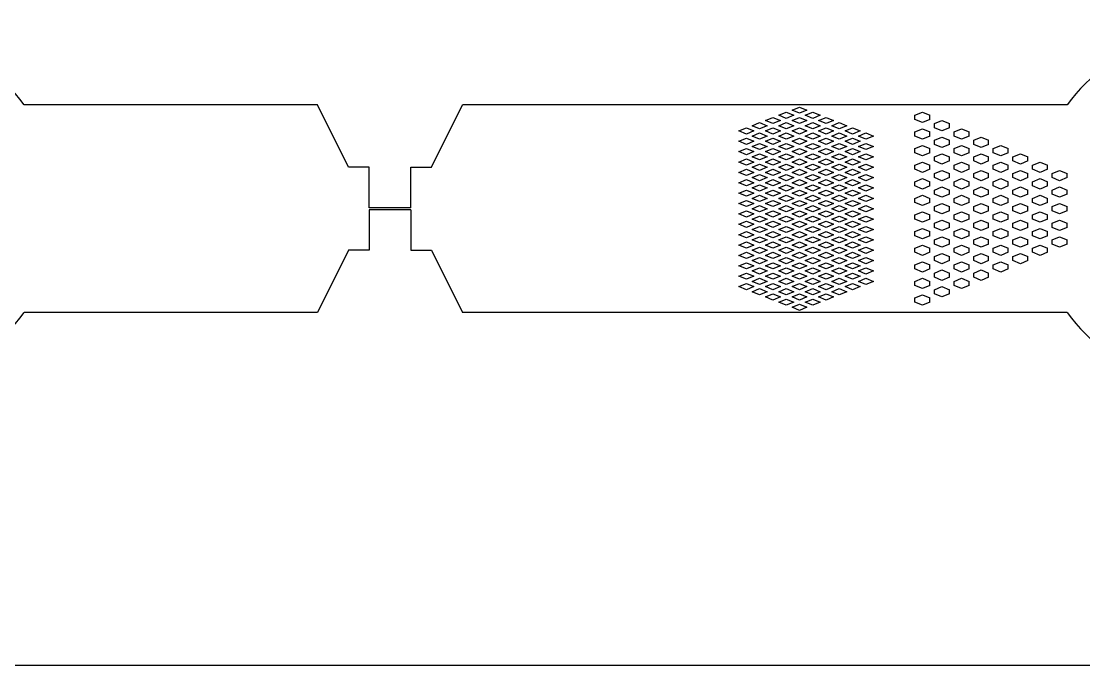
# Model space of a CAD drawing. Header units: inches. Extents: x -271009 to 5700, y -37000 to 38138.
# Drawn here: x -133147 to -127951, y 17255 to 20456 of the extents above; entities that cross this region are included whole.
import ezdxf

# ---------------------------------------------------------------- set-up
doc = ezdxf.new("R2010")
doc.units = ezdxf.units.IN
doc.header["$MEASUREMENT"] = 0

msp = doc.modelspace()

# ---------------------------------------------------------------- linework, layer by layer
for p, q in [((-131699, 20046.2), (-133132.8, 20046.2)), ((-131546.8, 19741.8), (-131699, 20046.2)), ((-131140.8, 19741.8), (-130988.5, 20046.2)), ((-128032.2, 20046.2), (-130988.5, 20046.2)), ((-129442.5, 19995.5), (-129406, 20010.7)), ((-129406, 20010.7), (-129369.5, 19995.5)), ((-129377.6, 20020.9), (-129341, 20036.1)), ((-129341, 20005.7), (-129377.6, 20020.9)), ((-129341, 20036.1), (-129304.5, 20020.9)), ((-129304.5, 20020.9), (-129341, 20005.7)), ((-129312.6, 19995.5), (-129276.1, 20010.7)), ((-129276.1, 20010.7), (-129239.5, 19995.5)), ((-128776.7, 19995.5), (-128740.2, 20010.7)), ((-128740.2, 20010.7), (-128703.6, 19995.5)), ((-129572.5, 19944.8), (-129535.9, 19960)), ((-129535.9, 19960), (-129499.4, 19944.8)), ((-129507.5, 19970.1), (-129471, 19985.4)), ((-129471, 19954.9), (-129507.5, 19970.1)), ((-129471, 19985.4), (-129434.4, 19970.1)), ((-129434.4, 19970.1), (-129471, 19954.9)), ((-129406, 19980.3), (-129442.5, 19995.5)), ((-129442.5, 19944.8), (-129406, 19960)), ((-129369.5, 19995.5), (-129406, 19980.3)), ((-129406, 19960), (-129369.5, 19944.8)), ((-129377.6, 19970.1), (-129341, 19985.4)), ((-129341, 19954.9), (-129377.6, 19970.1)), ((-129341, 19985.4), (-129304.5, 19970.1)), ((-129304.5, 19970.1), (-129341, 19954.9)), ((-129276.1, 19980.3), (-129312.6, 19995.5)), ((-129312.6, 19944.8), (-129276.1, 19960)), ((-129239.5, 19995.5), (-129276.1, 19980.3)), ((-129276.1, 19960), (-129239.5, 19944.8)), ((-129247.7, 19970.1), (-129211.1, 19985.4)), ((-129211.1, 19954.9), (-129247.7, 19970.1)), ((-129211.1, 19985.4), (-129174.6, 19970.1)), ((-129174.6, 19970.1), (-129211.1, 19954.9)), ((-129182.7, 19944.8), (-129146.2, 19960)), ((-129146.2, 19960), (-129109.6, 19944.8)), ((-128776.7, 19975.2), (-128776.7, 19995.5)), ((-128740.2, 19960), (-128776.7, 19975.2)), ((-128703.6, 19975.2), (-128740.2, 19960)), ((-128703.6, 19975.2), (-128703.6, 19995.5)), ((-128680.8, 19954.9), (-128644.2, 19970.1)), ((-128644.2, 19970.1), (-128607.7, 19954.9)), ((-129637.4, 19919.4), (-129600.9, 19934.6)), ((-129600.9, 19904.2), (-129637.4, 19919.4)), ((-129600.9, 19934.6), (-129564.3, 19919.4)), ((-129564.3, 19919.4), (-129600.9, 19904.2)), ((-129535.9, 19929.5), (-129572.5, 19944.8)), ((-129572.5, 19894), (-129535.9, 19909.2)), ((-129499.4, 19944.8), (-129535.9, 19929.5)), ((-129535.9, 19909.2), (-129499.4, 19894)), ((-129507.5, 19919.4), (-129471, 19934.6)), ((-129471, 19904.2), (-129507.5, 19919.4)), ((-129471, 19934.6), (-129434.4, 19919.4)), ((-129434.4, 19919.4), (-129471, 19904.2)), ((-129406, 19929.5), (-129442.5, 19944.8)), ((-129442.5, 19894), (-129406, 19909.2)), ((-129369.5, 19944.8), (-129406, 19929.5)), ((-129406, 19909.2), (-129369.5, 19894)), ((-129377.6, 19919.4), (-129341, 19934.6)), ((-129341, 19904.2), (-129377.6, 19919.4)), ((-129341, 19934.6), (-129304.5, 19919.4)), ((-129304.5, 19919.4), (-129341, 19904.2)), ((-129276.1, 19929.5), (-129312.6, 19944.8)), ((-129312.6, 19894), (-129276.1, 19909.2)), ((-129239.5, 19944.8), (-129276.1, 19929.5)), ((-129276.1, 19909.2), (-129239.5, 19894)), ((-129247.7, 19919.4), (-129211.1, 19934.6)), ((-129211.1, 19904.2), (-129247.7, 19919.4)), ((-129211.1, 19934.6), (-129174.6, 19919.4)), ((-129174.6, 19919.4), (-129211.1, 19904.2)), ((-129146.2, 19929.5), (-129182.7, 19944.8)), ((-129182.7, 19894), (-129146.2, 19909.2)), ((-129109.6, 19944.8), (-129146.2, 19929.5)), ((-129146.2, 19909.2), (-129109.6, 19894)), ((-129117.7, 19919.4), (-129081.2, 19934.6)), ((-129081.2, 19904.2), (-129117.7, 19919.4)), ((-129081.2, 19934.6), (-129044.7, 19919.4)), ((-129044.7, 19919.4), (-129081.2, 19904.2)), ((-129052.8, 19894), (-129016.2, 19909.2)), ((-129016.2, 19909.2), (-128979.7, 19894)), ((-128776.7, 19914.3), (-128740.2, 19929.5)), ((-128776.7, 19894), (-128776.7, 19914.3)), ((-128740.2, 19929.5), (-128703.6, 19914.3)), ((-128703.6, 19894), (-128703.6, 19914.3)), ((-128680.8, 19934.6), (-128680.8, 19954.9)), ((-128644.2, 19919.4), (-128680.8, 19934.6)), ((-128607.7, 19934.6), (-128644.2, 19919.4)), ((-128607.7, 19934.6), (-128607.7, 19954.9)), ((-128584.9, 19914.3), (-128548.3, 19929.5)), ((-128584.9, 19894), (-128584.9, 19914.3)), ((-128548.3, 19929.5), (-128511.8, 19914.3)), ((-128511.8, 19894), (-128511.8, 19914.3)), ((-129637.4, 19868.6), (-129600.9, 19883.9)), ((-129600.9, 19853.4), (-129637.4, 19868.6)), ((-129600.9, 19883.9), (-129564.3, 19868.6)), ((-129564.3, 19868.6), (-129600.9, 19853.4)), ((-129535.9, 19878.8), (-129572.5, 19894)), ((-129572.5, 19843.3), (-129535.9, 19858.5)), ((-129499.4, 19894), (-129535.9, 19878.8)), ((-129535.9, 19858.5), (-129499.4, 19843.3)), ((-129507.5, 19868.6), (-129471, 19883.9)), ((-129471, 19853.4), (-129507.5, 19868.6)), ((-129471, 19883.9), (-129434.4, 19868.6)), ((-129434.4, 19868.6), (-129471, 19853.4)), ((-129406, 19878.8), (-129442.5, 19894)), ((-129442.5, 19843.3), (-129406, 19858.5)), ((-129369.5, 19894), (-129406, 19878.8)), ((-129406, 19858.5), (-129369.5, 19843.3)), ((-129377.6, 19868.6), (-129341, 19883.9)), ((-129341, 19853.4), (-129377.6, 19868.6)), ((-129341, 19883.9), (-129304.5, 19868.6)), ((-129304.5, 19868.6), (-129341, 19853.4)), ((-129276.1, 19878.8), (-129312.6, 19894)), ((-129312.6, 19843.3), (-129276.1, 19858.5)), ((-129239.5, 19894), (-129276.1, 19878.8)), ((-129276.1, 19858.5), (-129239.5, 19843.3)), ((-129247.7, 19868.6), (-129211.1, 19883.9)), ((-129211.1, 19853.4), (-129247.7, 19868.6)), ((-129211.1, 19883.9), (-129174.6, 19868.6)), ((-129174.6, 19868.6), (-129211.1, 19853.4)), ((-129146.2, 19878.8), (-129182.7, 19894)), ((-129182.7, 19843.3), (-129146.2, 19858.5)), ((-129109.6, 19894), (-129146.2, 19878.8)), ((-129146.2, 19858.5), (-129109.6, 19843.3)), ((-129117.7, 19868.6), (-129081.2, 19883.9)), ((-129081.2, 19853.4), (-129117.7, 19868.6)), ((-129081.2, 19883.9), (-129044.7, 19868.6)), ((-129044.7, 19868.6), (-129081.2, 19853.4)), ((-129016.2, 19878.8), (-129052.8, 19894)), ((-129052.8, 19843.3), (-129016.2, 19858.5)), ((-128979.7, 19894), (-129016.2, 19878.8)), ((-129016.2, 19858.5), (-128979.7, 19843.3)), ((-128740.2, 19878.8), (-128776.7, 19894)), ((-128703.6, 19894), (-128740.2, 19878.8)), ((-128680.8, 19873.7), (-128644.2, 19888.9)), ((-128680.8, 19853.4), (-128680.8, 19873.7)), ((-128644.2, 19838.2), (-128680.8, 19853.4)), ((-128644.2, 19888.9), (-128607.7, 19873.7)), ((-128607.7, 19853.4), (-128644.2, 19838.2)), ((-128607.7, 19853.4), (-128607.7, 19873.7)), ((-128548.3, 19878.8), (-128584.9, 19894)), ((-128511.8, 19894), (-128548.3, 19878.8)), ((-128488.9, 19873.7), (-128452.4, 19888.9)), ((-128488.9, 19853.4), (-128488.9, 19873.7)), ((-128452.4, 19838.2), (-128488.9, 19853.4)), ((-128452.4, 19888.9), (-128415.9, 19873.7)), ((-128415.9, 19853.4), (-128452.4, 19838.2)), ((-128415.9, 19853.4), (-128415.9, 19873.7)), ((-129637.4, 19817.9), (-129600.9, 19833.1)), ((-129600.9, 19802.7), (-129637.4, 19817.9)), ((-129600.9, 19833.1), (-129564.3, 19817.9)), ((-129564.3, 19817.9), (-129600.9, 19802.7)), ((-129535.9, 19828), (-129572.5, 19843.3)), ((-129572.5, 19792.5), (-129535.9, 19807.7)), ((-129499.4, 19843.3), (-129535.9, 19828)), ((-129535.9, 19807.7), (-129499.4, 19792.5)), ((-129507.5, 19817.9), (-129471, 19833.1)), ((-129471, 19802.7), (-129507.5, 19817.9)), ((-129471, 19833.1), (-129434.4, 19817.9)), ((-129434.4, 19817.9), (-129471, 19802.7)), ((-129406, 19828), (-129442.5, 19843.3)), ((-129442.5, 19792.5), (-129406, 19807.7)), ((-129369.5, 19843.3), (-129406, 19828)), ((-129406, 19807.7), (-129369.5, 19792.5)), ((-129377.6, 19817.9), (-129341, 19833.1)), ((-129341, 19802.7), (-129377.6, 19817.9)), ((-129341, 19833.1), (-129304.5, 19817.9)), ((-129304.5, 19817.9), (-129341, 19802.7)), ((-129276.1, 19828), (-129312.6, 19843.3)), ((-129312.6, 19792.5), (-129276.1, 19807.7)), ((-129239.5, 19843.3), (-129276.1, 19828)), ((-129276.1, 19807.7), (-129239.5, 19792.5)), ((-129247.7, 19817.9), (-129211.1, 19833.1)), ((-129211.1, 19802.7), (-129247.7, 19817.9)), ((-129211.1, 19833.1), (-129174.6, 19817.9)), ((-129174.6, 19817.9), (-129211.1, 19802.7)), ((-129146.2, 19828), (-129182.7, 19843.3)), ((-129182.7, 19792.5), (-129146.2, 19807.7)), ((-129109.6, 19843.3), (-129146.2, 19828)), ((-129146.2, 19807.7), (-129109.6, 19792.5)), ((-129117.7, 19817.9), (-129081.2, 19833.1)), ((-129081.2, 19802.7), (-129117.7, 19817.9)), ((-129081.2, 19833.1), (-129044.7, 19817.9)), ((-129044.7, 19817.9), (-129081.2, 19802.7)), ((-129016.2, 19828), (-129052.8, 19843.3)), ((-129052.8, 19792.5), (-129016.2, 19807.7)), ((-128979.7, 19843.3), (-129016.2, 19828)), ((-129016.2, 19807.7), (-128979.7, 19792.5)), ((-128776.7, 19833.1), (-128740.2, 19848.3)), ((-128776.7, 19812.8), (-128776.7, 19833.1)), ((-128740.2, 19797.6), (-128776.7, 19812.8)), ((-128740.2, 19848.3), (-128703.6, 19833.1)), ((-128703.6, 19812.8), (-128740.2, 19797.6)), ((-128703.6, 19812.8), (-128703.6, 19833.1)), ((-128680.8, 19792.5), (-128644.2, 19807.7)), ((-128644.2, 19807.7), (-128607.7, 19792.5)), ((-128584.9, 19833.1), (-128548.3, 19848.3)), ((-128584.9, 19812.8), (-128584.9, 19833.1)), ((-128548.3, 19797.6), (-128584.9, 19812.8)), ((-128548.3, 19848.3), (-128511.8, 19833.1)), ((-128511.8, 19812.8), (-128548.3, 19797.6)), ((-128511.8, 19812.8), (-128511.8, 19833.1)), ((-128488.9, 19792.5), (-128452.4, 19807.7)), ((-128452.4, 19807.7), (-128415.9, 19792.5)), ((-128393, 19833.1), (-128356.5, 19848.3)), ((-128393, 19812.8), (-128393, 19833.1)), ((-128356.5, 19797.6), (-128393, 19812.8)), ((-128356.5, 19848.3), (-128319.9, 19833.1)), ((-128319.9, 19812.8), (-128356.5, 19797.6)), ((-128319.9, 19812.8), (-128319.9, 19833.1)), ((-128297.1, 19792.5), (-128260.6, 19807.7)), ((-128260.6, 19807.7), (-128224, 19792.5)), ((-129637.4, 19767.1), (-129600.9, 19782.4)), ((-129600.9, 19751.9), (-129637.4, 19767.1)), ((-129600.9, 19782.4), (-129564.3, 19767.1)), ((-129564.3, 19767.1), (-129600.9, 19751.9)), ((-129535.9, 19777.3), (-129572.5, 19792.5)), ((-129572.5, 19741.8), (-129535.9, 19757)), ((-129499.4, 19792.5), (-129535.9, 19777.3)), ((-129535.9, 19757), (-129499.4, 19741.8)), ((-129507.5, 19767.1), (-129471, 19782.4)), ((-129471, 19751.9), (-129507.5, 19767.1)), ((-129471, 19782.4), (-129434.4, 19767.1)), ((-129434.4, 19767.1), (-129471, 19751.9)), ((-129406, 19777.3), (-129442.5, 19792.5)), ((-129442.5, 19741.8), (-129406, 19757)), ((-129369.5, 19792.5), (-129406, 19777.3)), ((-129406, 19757), (-129369.5, 19741.8)), ((-129377.6, 19767.1), (-129341, 19782.4)), ((-129341, 19751.9), (-129377.6, 19767.1)), ((-129341, 19782.4), (-129304.5, 19767.1)), ((-129304.5, 19767.1), (-129341, 19751.9)), ((-129276.1, 19777.3), (-129312.6, 19792.5)), ((-129312.6, 19741.8), (-129276.1, 19757)), ((-129239.5, 19792.5), (-129276.1, 19777.3)), ((-129276.1, 19757), (-129239.5, 19741.8)), ((-129247.7, 19767.1), (-129211.1, 19782.4)), ((-129211.1, 19751.9), (-129247.7, 19767.1)), ((-129211.1, 19782.4), (-129174.6, 19767.1)), ((-129174.6, 19767.1), (-129211.1, 19751.9)), ((-129146.2, 19777.3), (-129182.7, 19792.5)), ((-129182.7, 19741.8), (-129146.2, 19757)), ((-129109.6, 19792.5), (-129146.2, 19777.3)), ((-129146.2, 19757), (-129109.6, 19741.8)), ((-129117.7, 19767.1), (-129081.2, 19782.4)), ((-129081.2, 19751.9), (-129117.7, 19767.1)), ((-129081.2, 19782.4), (-129044.7, 19767.1)), ((-129044.7, 19767.1), (-129081.2, 19751.9)), ((-129016.2, 19777.3), (-129052.8, 19792.5)), ((-129052.8, 19741.8), (-129016.2, 19757)), ((-128979.7, 19792.5), (-129016.2, 19777.3)), ((-129016.2, 19757), (-128979.7, 19741.8)), ((-128776.7, 19751.9), (-128740.2, 19767.1)), ((-128776.7, 19731.6), (-128776.7, 19751.9)), ((-128740.2, 19767.1), (-128703.6, 19751.9)), ((-128703.6, 19731.6), (-128703.6, 19751.9)), ((-128680.8, 19772.2), (-128680.8, 19792.5)), ((-128644.2, 19757), (-128680.8, 19772.2)), ((-128607.7, 19772.2), (-128644.2, 19757)), ((-128607.7, 19772.2), (-128607.7, 19792.5)), ((-128584.9, 19751.9), (-128548.3, 19767.1)), ((-128584.9, 19731.6), (-128584.9, 19751.9)), ((-128548.3, 19767.1), (-128511.8, 19751.9)), ((-128511.8, 19731.6), (-128511.8, 19751.9)), ((-128488.9, 19772.2), (-128488.9, 19792.5)), ((-128452.4, 19757), (-128488.9, 19772.2)), ((-128415.9, 19772.2), (-128452.4, 19757)), ((-128415.9, 19772.2), (-128415.9, 19792.5)), ((-128393, 19751.9), (-128356.5, 19767.1)), ((-128393, 19731.6), (-128393, 19751.9)), ((-128356.5, 19767.1), (-128319.9, 19751.9)), ((-128319.9, 19731.6), (-128319.9, 19751.9)), ((-128297.1, 19772.2), (-128297.1, 19792.5)), ((-128260.6, 19757), (-128297.1, 19772.2)), ((-128224, 19772.2), (-128260.6, 19757)), ((-128224, 19772.2), (-128224, 19792.5)), ((-128201.2, 19751.9), (-128164.7, 19767.1)), ((-128201.2, 19731.6), (-128201.2, 19751.9)), ((-128164.7, 19767.1), (-128128.1, 19751.9)), ((-128128.1, 19731.6), (-128128.1, 19751.9)), ((-131445.3, 19741.8), (-131546.8, 19741.8)), ((-131445.3, 19543.4), (-131445.3, 19741.8)), ((-131242.3, 19543.4), (-131242.3, 19741.8)), ((-131242.3, 19741.8), (-131140.8, 19741.8)), ((-129637.4, 19716.4), (-129600.9, 19731.6)), ((-129600.9, 19701.2), (-129637.4, 19716.4)), ((-129600.9, 19731.6), (-129564.3, 19716.4)), ((-129564.3, 19716.4), (-129600.9, 19701.2)), ((-129535.9, 19726.5), (-129572.5, 19741.8)), ((-129572.5, 19691), (-129535.9, 19706.2)), ((-129499.4, 19741.8), (-129535.9, 19726.5)), ((-129535.9, 19706.2), (-129499.4, 19691)), ((-129507.5, 19716.4), (-129471, 19731.6)), ((-129471, 19701.2), (-129507.5, 19716.4)), ((-129471, 19731.6), (-129434.4, 19716.4)), ((-129434.4, 19716.4), (-129471, 19701.2)), ((-129406, 19726.5), (-129442.5, 19741.8)), ((-129442.5, 19691), (-129406, 19706.2)), ((-129369.5, 19741.8), (-129406, 19726.5)), ((-129406, 19706.2), (-129369.5, 19691)), ((-129377.6, 19716.4), (-129341, 19731.6)), ((-129341, 19701.2), (-129377.6, 19716.4)), ((-129341, 19731.6), (-129304.5, 19716.4)), ((-129304.5, 19716.4), (-129341, 19701.2)), ((-129276.1, 19726.5), (-129312.6, 19741.8)), ((-129312.6, 19691), (-129276.1, 19706.2)), ((-129239.5, 19741.8), (-129276.1, 19726.5)), ((-129276.1, 19706.2), (-129239.5, 19691)), ((-129247.7, 19716.4), (-129211.1, 19731.6)), ((-129211.1, 19701.2), (-129247.7, 19716.4)), ((-129211.1, 19731.6), (-129174.6, 19716.4)), ((-129174.6, 19716.4), (-129211.1, 19701.2)), ((-129146.2, 19726.5), (-129182.7, 19741.8)), ((-129182.7, 19691), (-129146.2, 19706.2)), ((-129109.6, 19741.8), (-129146.2, 19726.5)), ((-129146.2, 19706.2), (-129109.6, 19691)), ((-129117.7, 19716.4), (-129081.2, 19731.6)), ((-129081.2, 19701.2), (-129117.7, 19716.4)), ((-129081.2, 19731.6), (-129044.7, 19716.4)), ((-129044.7, 19716.4), (-129081.2, 19701.2)), ((-129016.2, 19726.5), (-129052.8, 19741.8)), ((-129052.8, 19691), (-129016.2, 19706.2)), ((-128979.7, 19741.8), (-129016.2, 19726.5)), ((-129016.2, 19706.2), (-128979.7, 19691)), ((-128740.2, 19716.4), (-128776.7, 19731.6)), ((-128703.6, 19731.6), (-128740.2, 19716.4)), ((-128680.8, 19711.3), (-128644.2, 19726.5)), ((-128680.8, 19691), (-128680.8, 19711.3)), ((-128644.2, 19726.5), (-128607.7, 19711.3)), ((-128607.7, 19691), (-128607.7, 19711.3)), ((-128548.3, 19716.4), (-128584.9, 19731.6)), ((-128511.8, 19731.6), (-128548.3, 19716.4)), ((-128488.9, 19711.3), (-128452.4, 19726.5)), ((-128488.9, 19691), (-128488.9, 19711.3)), ((-128452.4, 19726.5), (-128415.9, 19711.3)), ((-128415.9, 19691), (-128415.9, 19711.3)), ((-128356.5, 19716.4), (-128393, 19731.6)), ((-128319.9, 19731.6), (-128356.5, 19716.4)), ((-128297.1, 19711.3), (-128260.6, 19726.5)), ((-128297.1, 19691), (-128297.1, 19711.3)), ((-128260.6, 19726.5), (-128224, 19711.3)), ((-128224, 19691), (-128224, 19711.3)), ((-128164.7, 19716.4), (-128201.2, 19731.6)), ((-128128.1, 19731.6), (-128164.7, 19716.4)), ((-128105.3, 19711.3), (-128068.7, 19726.5)), ((-128105.3, 19691), (-128105.3, 19711.3)), ((-128068.7, 19726.5), (-128032.2, 19711.3)), ((-128032.2, 19691), (-128032.2, 19711.3)), ((-129637.4, 19665.6), (-129600.9, 19680.9)), ((-129600.9, 19650.4), (-129637.4, 19665.6)), ((-129600.9, 19680.9), (-129564.3, 19665.6)), ((-129564.3, 19665.6), (-129600.9, 19650.4)), ((-129535.9, 19675.8), (-129572.5, 19691)), ((-129572.5, 19640.3), (-129535.9, 19655.5)), ((-129499.4, 19691), (-129535.9, 19675.8)), ((-129535.9, 19655.5), (-129499.4, 19640.3)), ((-129507.5, 19665.6), (-129471, 19680.9)), ((-129471, 19650.4), (-129507.5, 19665.6)), ((-129471, 19680.9), (-129434.4, 19665.6)), ((-129434.4, 19665.6), (-129471, 19650.4)), ((-129406, 19675.8), (-129442.5, 19691)), ((-129442.5, 19640.3), (-129406, 19655.5)), ((-129369.5, 19691), (-129406, 19675.8)), ((-129406, 19655.5), (-129369.5, 19640.3)), ((-129377.6, 19665.6), (-129341, 19680.9)), ((-129341, 19650.4), (-129377.6, 19665.6)), ((-129341, 19680.9), (-129304.5, 19665.6)), ((-129304.5, 19665.6), (-129341, 19650.4)), ((-129276.1, 19675.8), (-129312.6, 19691)), ((-129312.6, 19640.3), (-129276.1, 19655.5)), ((-129239.5, 19691), (-129276.1, 19675.8)), ((-129276.1, 19655.5), (-129239.5, 19640.3)), ((-129247.7, 19665.6), (-129211.1, 19680.9)), ((-129211.1, 19650.4), (-129247.7, 19665.6)), ((-129211.1, 19680.9), (-129174.6, 19665.6)), ((-129174.6, 19665.6), (-129211.1, 19650.4)), ((-129146.2, 19675.8), (-129182.7, 19691)), ((-129182.7, 19640.3), (-129146.2, 19655.5)), ((-129109.6, 19691), (-129146.2, 19675.8)), ((-129146.2, 19655.5), (-129109.6, 19640.3)), ((-129117.7, 19665.6), (-129081.2, 19680.9)), ((-129081.2, 19650.4), (-129117.7, 19665.6)), ((-129081.2, 19680.9), (-129044.7, 19665.6)), ((-129044.7, 19665.6), (-129081.2, 19650.4)), ((-129016.2, 19675.8), (-129052.8, 19691)), ((-129052.8, 19640.3), (-129016.2, 19655.5)), ((-128979.7, 19691), (-129016.2, 19675.8)), ((-129016.2, 19655.5), (-128979.7, 19640.3)), ((-128776.7, 19670.7), (-128740.2, 19685.9)), ((-128776.7, 19650.4), (-128776.7, 19670.7)), ((-128740.2, 19635.2), (-128776.7, 19650.4)), ((-128740.2, 19685.9), (-128703.6, 19670.7)), ((-128703.6, 19650.4), (-128740.2, 19635.2)), ((-128703.6, 19650.4), (-128703.6, 19670.7)), ((-128644.2, 19675.8), (-128680.8, 19691)), ((-128680.8, 19630.1), (-128644.2, 19645.3)), ((-128607.7, 19691), (-128644.2, 19675.8)), ((-128644.2, 19645.3), (-128607.7, 19630.1)), ((-128584.9, 19670.7), (-128548.3, 19685.9)), ((-128584.9, 19650.4), (-128584.9, 19670.7)), ((-128548.3, 19635.2), (-128584.9, 19650.4)), ((-128548.3, 19685.9), (-128511.8, 19670.7)), ((-128511.8, 19650.4), (-128548.3, 19635.2)), ((-128511.8, 19650.4), (-128511.8, 19670.7)), ((-128452.4, 19675.8), (-128488.9, 19691)), ((-128488.9, 19630.1), (-128452.4, 19645.3)), ((-128415.9, 19691), (-128452.4, 19675.8)), ((-128452.4, 19645.3), (-128415.9, 19630.1)), ((-128393, 19670.7), (-128356.5, 19685.9)), ((-128393, 19650.4), (-128393, 19670.7)), ((-128356.5, 19635.2), (-128393, 19650.4)), ((-128356.5, 19685.9), (-128319.9, 19670.7)), ((-128319.9, 19650.4), (-128356.5, 19635.2)), ((-128319.9, 19650.4), (-128319.9, 19670.7)), ((-128260.6, 19675.8), (-128297.1, 19691)), ((-128297.1, 19630.1), (-128260.6, 19645.3)), ((-128224, 19691), (-128260.6, 19675.8)), ((-128260.6, 19645.3), (-128224, 19630.1)), ((-128201.2, 19670.7), (-128164.7, 19685.9)), ((-128201.2, 19650.4), (-128201.2, 19670.7)), ((-128164.7, 19635.2), (-128201.2, 19650.4)), ((-128164.7, 19685.9), (-128128.1, 19670.7)), ((-128128.1, 19650.4), (-128164.7, 19635.2)), ((-128128.1, 19650.4), (-128128.1, 19670.7)), ((-128068.7, 19675.8), (-128105.3, 19691)), ((-128105.3, 19630.1), (-128068.7, 19645.3)), ((-128032.2, 19691), (-128068.7, 19675.8)), ((-128068.7, 19645.3), (-128032.2, 19630.1)), ((-129637.4, 19614.9), (-129600.9, 19630.1)), ((-129600.9, 19599.7), (-129637.4, 19614.9)), ((-129600.9, 19630.1), (-129564.3, 19614.9)), ((-129564.3, 19614.9), (-129600.9, 19599.7)), ((-129535.9, 19625), (-129572.5, 19640.3)), ((-129572.5, 19589.5), (-129535.9, 19604.7)), ((-129499.4, 19640.3), (-129535.9, 19625)), ((-129535.9, 19604.7), (-129499.4, 19589.5)), ((-129507.5, 19614.9), (-129471, 19630.1)), ((-129471, 19599.7), (-129507.5, 19614.9)), ((-129471, 19630.1), (-129434.4, 19614.9)), ((-129434.4, 19614.9), (-129471, 19599.7)), ((-129406, 19625), (-129442.5, 19640.3)), ((-129442.5, 19589.5), (-129406, 19604.7)), ((-129369.5, 19640.3), (-129406, 19625)), ((-129406, 19604.7), (-129369.5, 19589.5)), ((-129377.6, 19614.9), (-129341, 19630.1)), ((-129341, 19599.7), (-129377.6, 19614.9)), ((-129341, 19630.1), (-129304.5, 19614.9)), ((-129304.5, 19614.9), (-129341, 19599.7)), ((-129276.1, 19625), (-129312.6, 19640.3)), ((-129312.6, 19589.5), (-129276.1, 19604.7)), ((-129239.5, 19640.3), (-129276.1, 19625)), ((-129276.1, 19604.7), (-129239.5, 19589.5)), ((-129247.7, 19614.9), (-129211.1, 19630.1)), ((-129211.1, 19599.7), (-129247.7, 19614.9)), ((-129211.1, 19630.1), (-129174.6, 19614.9)), ((-129174.6, 19614.9), (-129211.1, 19599.7)), ((-129146.2, 19625), (-129182.7, 19640.3)), ((-129182.7, 19589.5), (-129146.2, 19604.7)), ((-129109.6, 19640.3), (-129146.2, 19625)), ((-129146.2, 19604.7), (-129109.6, 19589.5)), ((-129117.7, 19614.9), (-129081.2, 19630.1)), ((-129081.2, 19599.7), (-129117.7, 19614.9)), ((-129081.2, 19630.1), (-129044.7, 19614.9)), ((-129044.7, 19614.9), (-129081.2, 19599.7)), ((-129016.2, 19625), (-129052.8, 19640.3)), ((-129052.8, 19589.5), (-129016.2, 19604.7)), ((-128979.7, 19640.3), (-129016.2, 19625)), ((-129016.2, 19604.7), (-128979.7, 19589.5)), ((-128776.7, 19589.5), (-128740.2, 19604.7)), ((-128740.2, 19604.7), (-128703.6, 19589.5)), ((-128680.8, 19609.8), (-128680.8, 19630.1)), ((-128644.2, 19594.6), (-128680.8, 19609.8)), ((-128607.7, 19609.8), (-128644.2, 19594.6)), ((-128607.7, 19609.8), (-128607.7, 19630.1)), ((-128584.9, 19589.5), (-128548.3, 19604.7)), ((-128548.3, 19604.7), (-128511.8, 19589.5)), ((-128488.9, 19609.8), (-128488.9, 19630.1)), ((-128452.4, 19594.6), (-128488.9, 19609.8)), ((-128415.9, 19609.8), (-128452.4, 19594.6)), ((-128415.9, 19609.8), (-128415.9, 19630.1)), ((-128393, 19589.5), (-128356.5, 19604.7)), ((-128356.5, 19604.7), (-128319.9, 19589.5)), ((-128297.1, 19609.8), (-128297.1, 19630.1)), ((-128260.6, 19594.6), (-128297.1, 19609.8)), ((-128224, 19609.8), (-128260.6, 19594.6)), ((-128224, 19609.8), (-128224, 19630.1)), ((-128201.2, 19589.5), (-128164.7, 19604.7)), ((-128164.7, 19604.7), (-128128.1, 19589.5)), ((-128105.3, 19609.8), (-128105.3, 19630.1)), ((-128068.7, 19594.6), (-128105.3, 19609.8)), ((-128032.2, 19609.8), (-128068.7, 19594.6)), ((-128032.2, 19609.8), (-128032.2, 19630.1)), ((-131242.3, 19543.4), (-131445.3, 19543.4)), ((-129637.4, 19564.1), (-129600.9, 19579.4)), ((-129600.9, 19548.9), (-129637.4, 19564.1)), ((-129600.9, 19579.4), (-129564.3, 19564.1)), ((-129564.3, 19564.1), (-129600.9, 19548.9)), ((-129535.9, 19574.3), (-129572.5, 19589.5)), ((-129572.5, 19538.8), (-129535.9, 19554)), ((-129499.4, 19589.5), (-129535.9, 19574.3)), ((-129535.9, 19554), (-129499.4, 19538.8)), ((-129507.5, 19564.1), (-129471, 19579.4)), ((-129471, 19548.9), (-129507.5, 19564.1)), ((-129471, 19579.4), (-129434.4, 19564.1)), ((-129434.4, 19564.1), (-129471, 19548.9)), ((-129406, 19574.3), (-129442.5, 19589.5)), ((-129442.5, 19538.8), (-129406, 19554)), ((-129369.5, 19589.5), (-129406, 19574.3)), ((-129406, 19554), (-129369.5, 19538.8)), ((-129377.6, 19564.1), (-129341, 19579.4)), ((-129341, 19548.9), (-129377.6, 19564.1)), ((-129341, 19579.4), (-129304.5, 19564.1)), ((-129304.5, 19564.1), (-129341, 19548.9)), ((-129276.1, 19574.3), (-129312.6, 19589.5)), ((-129312.6, 19538.8), (-129276.1, 19554)), ((-129239.5, 19589.5), (-129276.1, 19574.3)), ((-129276.1, 19554), (-129239.5, 19538.8)), ((-129247.7, 19564.1), (-129211.1, 19579.4)), ((-129211.1, 19548.9), (-129247.7, 19564.1)), ((-129211.1, 19579.4), (-129174.6, 19564.1)), ((-129174.6, 19564.1), (-129211.1, 19548.9)), ((-129146.2, 19574.3), (-129182.7, 19589.5)), ((-129182.7, 19538.8), (-129146.2, 19554)), ((-129109.6, 19589.5), (-129146.2, 19574.3)), ((-129146.2, 19554), (-129109.6, 19538.8)), ((-129117.7, 19564.1), (-129081.2, 19579.4)), ((-129081.2, 19548.9), (-129117.7, 19564.1)), ((-129081.2, 19579.4), (-129044.7, 19564.1)), ((-129044.7, 19564.1), (-129081.2, 19548.9)), ((-129016.2, 19574.3), (-129052.8, 19589.5)), ((-129052.8, 19538.8), (-129016.2, 19554)), ((-128979.7, 19589.5), (-129016.2, 19574.3)), ((-129016.2, 19554), (-128979.7, 19538.8)), ((-128776.7, 19569.2), (-128776.7, 19589.5)), ((-128740.2, 19554), (-128776.7, 19569.2)), ((-128703.6, 19569.2), (-128740.2, 19554)), ((-128703.6, 19569.2), (-128703.6, 19589.5)), ((-128680.8, 19548.9), (-128644.2, 19564.1)), ((-128680.8, 19528.6), (-128680.8, 19548.9)), ((-128644.2, 19564.1), (-128607.7, 19548.9)), ((-128607.7, 19528.6), (-128607.7, 19548.9)), ((-128584.9, 19569.2), (-128584.9, 19589.5)), ((-128548.3, 19554), (-128584.9, 19569.2)), ((-128511.8, 19569.2), (-128548.3, 19554)), ((-128511.8, 19569.2), (-128511.8, 19589.5)), ((-128488.9, 19548.9), (-128452.4, 19564.1)), ((-128488.9, 19528.6), (-128488.9, 19548.9)), ((-128452.4, 19564.1), (-128415.9, 19548.9)), ((-128415.9, 19528.6), (-128415.9, 19548.9)), ((-128393, 19569.2), (-128393, 19589.5)), ((-128356.5, 19554), (-128393, 19569.2)), ((-128319.9, 19569.2), (-128356.5, 19554)), ((-128319.9, 19569.2), (-128319.9, 19589.5)), ((-128297.1, 19548.9), (-128260.6, 19564.1)), ((-128297.1, 19528.6), (-128297.1, 19548.9)), ((-128260.6, 19564.1), (-128224, 19548.9)), ((-128224, 19528.6), (-128224, 19548.9)), ((-128201.2, 19569.2), (-128201.2, 19589.5)), ((-128164.7, 19554), (-128201.2, 19569.2)), ((-128128.1, 19569.2), (-128164.7, 19554)), ((-128128.1, 19569.2), (-128128.1, 19589.5)), ((-128105.3, 19548.9), (-128068.7, 19564.1)), ((-128105.3, 19528.6), (-128105.3, 19548.9)), ((-128068.7, 19564.1), (-128032.2, 19548.9)), ((-128032.2, 19528.6), (-128032.2, 19548.9)), ((-131242.3, 19534.1), (-131445.3, 19534.1)), ((-131445.3, 19534.1), (-131445.3, 19335.8)), ((-131242.3, 19534.1), (-131242.3, 19335.8)), ((-129637.4, 19513.4), (-129600.9, 19528.6)), ((-129600.9, 19498.2), (-129637.4, 19513.4)), ((-129600.9, 19528.6), (-129564.3, 19513.4)), ((-129564.3, 19513.4), (-129600.9, 19498.2)), ((-129535.9, 19523.5), (-129572.5, 19538.8)), ((-129572.5, 19488), (-129535.9, 19503.2)), ((-129535.9, 19472.8), (-129572.5, 19488)), ((-129499.4, 19538.8), (-129535.9, 19523.5)), ((-129535.9, 19503.2), (-129499.4, 19488)), ((-129499.4, 19488), (-129535.9, 19472.8)), ((-129507.5, 19513.4), (-129471, 19528.6)), ((-129471, 19498.2), (-129507.5, 19513.4)), ((-129471, 19528.6), (-129434.4, 19513.4)), ((-129434.4, 19513.4), (-129471, 19498.2)), ((-129406, 19523.5), (-129442.5, 19538.8)), ((-129442.5, 19488), (-129406, 19503.2)), ((-129406, 19472.8), (-129442.5, 19488)), ((-129369.5, 19538.8), (-129406, 19523.5)), ((-129406, 19503.2), (-129369.5, 19488)), ((-129369.5, 19488), (-129406, 19472.8)), ((-129377.6, 19513.4), (-129341, 19528.6)), ((-129341, 19498.2), (-129377.6, 19513.4)), ((-129341, 19528.6), (-129304.5, 19513.4)), ((-129304.5, 19513.4), (-129341, 19498.2)), ((-129276.1, 19523.5), (-129312.6, 19538.8)), ((-129312.6, 19488), (-129276.1, 19503.2)), ((-129276.1, 19472.8), (-129312.6, 19488)), ((-129239.5, 19538.8), (-129276.1, 19523.5)), ((-129276.1, 19503.2), (-129239.5, 19488)), ((-129239.5, 19488), (-129276.1, 19472.8)), ((-129247.7, 19513.4), (-129211.1, 19528.6)), ((-129211.1, 19498.2), (-129247.7, 19513.4)), ((-129211.1, 19528.6), (-129174.6, 19513.4)), ((-129174.6, 19513.4), (-129211.1, 19498.2)), ((-129146.2, 19523.5), (-129182.7, 19538.8)), ((-129182.7, 19488), (-129146.2, 19503.2)), ((-129146.2, 19472.8), (-129182.7, 19488)), ((-129109.6, 19538.8), (-129146.2, 19523.5)), ((-129146.2, 19503.2), (-129109.6, 19488)), ((-129109.6, 19488), (-129146.2, 19472.8)), ((-129117.7, 19513.4), (-129081.2, 19528.6)), ((-129081.2, 19498.2), (-129117.7, 19513.4)), ((-129081.2, 19528.6), (-129044.7, 19513.4)), ((-129044.7, 19513.4), (-129081.2, 19498.2)), ((-129016.2, 19523.5), (-129052.8, 19538.8)), ((-129052.8, 19488), (-129016.2, 19503.2)), ((-129016.2, 19472.8), (-129052.8, 19488)), ((-128979.7, 19538.8), (-129016.2, 19523.5)), ((-129016.2, 19503.2), (-128979.7, 19488)), ((-128979.7, 19488), (-129016.2, 19472.8)), ((-128776.7, 19508.3), (-128740.2, 19523.5)), ((-128776.7, 19488), (-128776.7, 19508.3)), ((-128740.2, 19472.8), (-128776.7, 19488)), ((-128740.2, 19523.5), (-128703.6, 19508.3)), ((-128703.6, 19488), (-128740.2, 19472.8)), ((-128703.6, 19488), (-128703.6, 19508.3)), ((-128644.2, 19513.4), (-128680.8, 19528.6)), ((-128607.7, 19528.6), (-128644.2, 19513.4)), ((-128584.9, 19508.3), (-128548.3, 19523.5)), ((-128584.9, 19488), (-128584.9, 19508.3)), ((-128548.3, 19472.8), (-128584.9, 19488)), ((-128548.3, 19523.5), (-128511.8, 19508.3)), ((-128511.8, 19488), (-128548.3, 19472.8)), ((-128511.8, 19488), (-128511.8, 19508.3)), ((-128452.4, 19513.4), (-128488.9, 19528.6)), ((-128415.9, 19528.6), (-128452.4, 19513.4)), ((-128393, 19508.3), (-128356.5, 19523.5)), ((-128393, 19488), (-128393, 19508.3)), ((-128356.5, 19472.8), (-128393, 19488)), ((-128356.5, 19523.5), (-128319.9, 19508.3)), ((-128319.9, 19488), (-128356.5, 19472.8)), ((-128319.9, 19488), (-128319.9, 19508.3)), ((-128260.6, 19513.4), (-128297.1, 19528.6)), ((-128224, 19528.6), (-128260.6, 19513.4)), ((-128201.2, 19508.3), (-128164.7, 19523.5)), ((-128201.2, 19488), (-128201.2, 19508.3)), ((-128164.7, 19472.8), (-128201.2, 19488)), ((-128164.7, 19523.5), (-128128.1, 19508.3)), ((-128128.1, 19488), (-128164.7, 19472.8)), ((-128128.1, 19488), (-128128.1, 19508.3)), ((-128068.7, 19513.4), (-128105.3, 19528.6)), ((-128032.2, 19528.6), (-128068.7, 19513.4)), ((-129637.4, 19462.6), (-129600.9, 19477.9)), ((-129600.9, 19447.4), (-129637.4, 19462.6)), ((-129600.9, 19477.9), (-129564.3, 19462.6)), ((-129564.3, 19462.6), (-129600.9, 19447.4)), ((-129572.5, 19437.3), (-129535.9, 19452.5)), ((-129535.9, 19422), (-129572.5, 19437.3)), ((-129535.9, 19452.5), (-129499.4, 19437.3)), ((-129499.4, 19437.3), (-129535.9, 19422)), ((-129507.5, 19462.6), (-129471, 19477.9)), ((-129471, 19447.4), (-129507.5, 19462.6)), ((-129471, 19477.9), (-129434.4, 19462.6)), ((-129434.4, 19462.6), (-129471, 19447.4)), ((-129442.5, 19437.3), (-129406, 19452.5)), ((-129406, 19422), (-129442.5, 19437.3)), ((-129406, 19452.5), (-129369.5, 19437.3)), ((-129369.5, 19437.3), (-129406, 19422)), ((-129377.6, 19462.6), (-129341, 19477.9)), ((-129341, 19447.4), (-129377.6, 19462.6)), ((-129341, 19477.9), (-129304.5, 19462.6)), ((-129304.5, 19462.6), (-129341, 19447.4)), ((-129312.6, 19437.3), (-129276.1, 19452.5)), ((-129276.1, 19422), (-129312.6, 19437.3)), ((-129276.1, 19452.5), (-129239.5, 19437.3)), ((-129239.5, 19437.3), (-129276.1, 19422)), ((-129247.7, 19462.6), (-129211.1, 19477.9)), ((-129211.1, 19447.4), (-129247.7, 19462.6)), ((-129211.1, 19477.9), (-129174.6, 19462.6)), ((-129174.6, 19462.6), (-129211.1, 19447.4)), ((-129182.7, 19437.3), (-129146.2, 19452.5)), ((-129146.2, 19422), (-129182.7, 19437.3)), ((-129146.2, 19452.5), (-129109.6, 19437.3)), ((-129109.6, 19437.3), (-129146.2, 19422)), ((-129117.7, 19462.6), (-129081.2, 19477.9)), ((-129081.2, 19447.4), (-129117.7, 19462.6)), ((-129081.2, 19477.9), (-129044.7, 19462.6)), ((-129044.7, 19462.6), (-129081.2, 19447.4)), ((-129052.8, 19437.3), (-129016.2, 19452.5)), ((-129016.2, 19422), (-129052.8, 19437.3)), ((-129016.2, 19452.5), (-128979.7, 19437.3)), ((-128979.7, 19437.3), (-129016.2, 19422)), ((-128776.7, 19427.1), (-128740.2, 19442.3)), ((-128740.2, 19442.3), (-128703.6, 19427.1)), ((-128680.8, 19467.7), (-128644.2, 19482.9)), ((-128680.8, 19447.4), (-128680.8, 19467.7)), ((-128644.2, 19432.2), (-128680.8, 19447.4)), ((-128644.2, 19482.9), (-128607.7, 19467.7)), ((-128607.7, 19447.4), (-128644.2, 19432.2)), ((-128607.7, 19447.4), (-128607.7, 19467.7)), ((-128584.9, 19427.1), (-128548.3, 19442.3)), ((-128548.3, 19442.3), (-128511.8, 19427.1)), ((-128488.9, 19467.7), (-128452.4, 19482.9)), ((-128488.9, 19447.4), (-128488.9, 19467.7)), ((-128452.4, 19432.2), (-128488.9, 19447.4)), ((-128452.4, 19482.9), (-128415.9, 19467.7)), ((-128415.9, 19447.4), (-128452.4, 19432.2)), ((-128415.9, 19447.4), (-128415.9, 19467.7)), ((-128393, 19427.1), (-128356.5, 19442.3)), ((-128356.5, 19442.3), (-128319.9, 19427.1)), ((-128297.1, 19467.7), (-128260.6, 19482.9)), ((-128297.1, 19447.4), (-128297.1, 19467.7)), ((-128260.6, 19432.2), (-128297.1, 19447.4)), ((-128260.6, 19482.9), (-128224, 19467.7)), ((-128224, 19447.4), (-128260.6, 19432.2)), ((-128224, 19447.4), (-128224, 19467.7)), ((-128201.2, 19427.1), (-128164.7, 19442.3)), ((-128164.7, 19442.3), (-128128.1, 19427.1)), ((-128105.3, 19467.7), (-128068.7, 19482.9)), ((-128105.3, 19447.4), (-128105.3, 19467.7)), ((-128068.7, 19432.2), (-128105.3, 19447.4)), ((-128068.7, 19482.9), (-128032.2, 19467.7)), ((-128032.2, 19447.4), (-128068.7, 19432.2)), ((-128032.2, 19447.4), (-128032.2, 19467.7)), ((-129637.4, 19411.9), (-129600.9, 19427.1)), ((-129600.9, 19396.7), (-129637.4, 19411.9)), ((-129600.9, 19427.1), (-129564.3, 19411.9)), ((-129564.3, 19411.9), (-129600.9, 19396.7)), ((-129572.5, 19386.5), (-129535.9, 19401.7)), ((-129535.9, 19371.3), (-129572.5, 19386.5)), ((-129535.9, 19401.7), (-129499.4, 19386.5)), ((-129499.4, 19386.5), (-129535.9, 19371.3)), ((-129507.5, 19411.9), (-129471, 19427.1)), ((-129471, 19396.7), (-129507.5, 19411.9)), ((-129471, 19427.1), (-129434.4, 19411.9)), ((-129434.4, 19411.9), (-129471, 19396.7)), ((-129442.5, 19386.5), (-129406, 19401.7)), ((-129406, 19371.3), (-129442.5, 19386.5)), ((-129406, 19401.7), (-129369.5, 19386.5)), ((-129369.5, 19386.5), (-129406, 19371.3)), ((-129377.6, 19411.9), (-129341, 19427.1)), ((-129341, 19396.7), (-129377.6, 19411.9)), ((-129341, 19427.1), (-129304.5, 19411.9)), ((-129304.5, 19411.9), (-129341, 19396.7)), ((-129312.6, 19386.5), (-129276.1, 19401.7)), ((-129276.1, 19371.3), (-129312.6, 19386.5)), ((-129276.1, 19401.7), (-129239.5, 19386.5)), ((-129239.5, 19386.5), (-129276.1, 19371.3)), ((-129247.7, 19411.9), (-129211.1, 19427.1)), ((-129211.1, 19396.7), (-129247.7, 19411.9)), ((-129211.1, 19427.1), (-129174.6, 19411.9)), ((-129174.6, 19411.9), (-129211.1, 19396.7)), ((-129182.7, 19386.5), (-129146.2, 19401.7)), ((-129146.2, 19371.3), (-129182.7, 19386.5)), ((-129146.2, 19401.7), (-129109.6, 19386.5)), ((-129109.6, 19386.5), (-129146.2, 19371.3)), ((-129117.7, 19411.9), (-129081.2, 19427.1)), ((-129081.2, 19396.7), (-129117.7, 19411.9)), ((-129081.2, 19427.1), (-129044.7, 19411.9)), ((-129044.7, 19411.9), (-129081.2, 19396.7)), ((-129052.8, 19386.5), (-129016.2, 19401.7)), ((-129016.2, 19371.3), (-129052.8, 19386.5)), ((-129016.2, 19401.7), (-128979.7, 19386.5)), ((-128979.7, 19386.5), (-129016.2, 19371.3)), ((-128776.7, 19406.8), (-128776.7, 19427.1)), ((-128740.2, 19391.6), (-128776.7, 19406.8)), ((-128703.6, 19406.8), (-128740.2, 19391.6)), ((-128703.6, 19406.8), (-128703.6, 19427.1)), ((-128680.8, 19386.5), (-128644.2, 19401.7)), ((-128680.8, 19366.2), (-128680.8, 19386.5)), ((-128644.2, 19401.7), (-128607.7, 19386.5)), ((-128607.7, 19366.2), (-128607.7, 19386.5)), ((-128584.9, 19406.8), (-128584.9, 19427.1)), ((-128548.3, 19391.6), (-128584.9, 19406.8)), ((-128511.8, 19406.8), (-128548.3, 19391.6)), ((-128511.8, 19406.8), (-128511.8, 19427.1)), ((-128488.9, 19386.5), (-128452.4, 19401.7)), ((-128488.9, 19366.2), (-128488.9, 19386.5)), ((-128452.4, 19401.7), (-128415.9, 19386.5)), ((-128415.9, 19366.2), (-128415.9, 19386.5)), ((-128393, 19406.8), (-128393, 19427.1)), ((-128356.5, 19391.6), (-128393, 19406.8)), ((-128319.9, 19406.8), (-128356.5, 19391.6)), ((-128319.9, 19406.8), (-128319.9, 19427.1)), ((-128297.1, 19386.5), (-128260.6, 19401.7)), ((-128297.1, 19366.2), (-128297.1, 19386.5)), ((-128260.6, 19401.7), (-128224, 19386.5)), ((-128224, 19366.2), (-128224, 19386.5)), ((-128201.2, 19406.8), (-128201.2, 19427.1)), ((-128164.7, 19391.6), (-128201.2, 19406.8)), ((-128128.1, 19406.8), (-128164.7, 19391.6)), ((-128128.1, 19406.8), (-128128.1, 19427.1)), ((-128105.3, 19386.5), (-128068.7, 19401.7)), ((-128105.3, 19366.2), (-128105.3, 19386.5)), ((-128068.7, 19401.7), (-128032.2, 19386.5)), ((-128032.2, 19366.2), (-128032.2, 19386.5)), ((-131546.8, 19335.8), (-131699, 19031.3)), ((-131445.3, 19335.8), (-131546.8, 19335.8)), ((-131242.3, 19335.8), (-131140.8, 19335.8)), ((-131140.8, 19335.8), (-130988.5, 19031.3)), ((-129637.4, 19361.1), (-129600.9, 19376.4)), ((-129600.9, 19345.9), (-129637.4, 19361.1)), ((-129600.9, 19376.4), (-129564.3, 19361.1)), ((-129564.3, 19361.1), (-129600.9, 19345.9)), ((-129572.5, 19335.8), (-129535.9, 19351)), ((-129535.9, 19320.5), (-129572.5, 19335.8)), ((-129535.9, 19351), (-129499.4, 19335.8)), ((-129499.4, 19335.8), (-129535.9, 19320.5)), ((-129507.5, 19361.1), (-129471, 19376.4)), ((-129471, 19345.9), (-129507.5, 19361.1)), ((-129471, 19376.4), (-129434.4, 19361.1)), ((-129434.4, 19361.1), (-129471, 19345.9)), ((-129442.5, 19335.8), (-129406, 19351)), ((-129406, 19320.5), (-129442.5, 19335.8)), ((-129406, 19351), (-129369.5, 19335.8)), ((-129369.5, 19335.8), (-129406, 19320.5)), ((-129377.6, 19361.1), (-129341, 19376.4)), ((-129341, 19345.9), (-129377.6, 19361.1)), ((-129341, 19376.4), (-129304.5, 19361.1)), ((-129304.5, 19361.1), (-129341, 19345.9)), ((-129312.6, 19335.8), (-129276.1, 19351)), ((-129276.1, 19320.5), (-129312.6, 19335.8)), ((-129276.1, 19351), (-129239.5, 19335.8)), ((-129239.5, 19335.8), (-129276.1, 19320.5)), ((-129247.7, 19361.1), (-129211.1, 19376.4)), ((-129211.1, 19345.9), (-129247.7, 19361.1)), ((-129211.1, 19376.4), (-129174.6, 19361.1)), ((-129174.6, 19361.1), (-129211.1, 19345.9)), ((-129182.7, 19335.8), (-129146.2, 19351)), ((-129146.2, 19320.5), (-129182.7, 19335.8)), ((-129146.2, 19351), (-129109.6, 19335.8)), ((-129109.6, 19335.8), (-129146.2, 19320.5)), ((-129117.7, 19361.1), (-129081.2, 19376.4)), ((-129081.2, 19345.9), (-129117.7, 19361.1)), ((-129081.2, 19376.4), (-129044.7, 19361.1)), ((-129044.7, 19361.1), (-129081.2, 19345.9)), ((-129052.8, 19335.8), (-129016.2, 19351)), ((-129016.2, 19320.5), (-129052.8, 19335.8)), ((-129016.2, 19351), (-128979.7, 19335.8)), ((-128979.7, 19335.8), (-129016.2, 19320.5)), ((-128776.7, 19345.9), (-128740.2, 19361.1)), ((-128776.7, 19325.6), (-128776.7, 19345.9)), ((-128740.2, 19361.1), (-128703.6, 19345.9)), ((-128703.6, 19325.6), (-128703.6, 19345.9)), ((-128644.2, 19351), (-128680.8, 19366.2)), ((-128607.7, 19366.2), (-128644.2, 19351)), ((-128584.9, 19345.9), (-128548.3, 19361.1)), ((-128584.9, 19325.6), (-128584.9, 19345.9)), ((-128548.3, 19361.1), (-128511.8, 19345.9)), ((-128511.8, 19325.6), (-128511.8, 19345.9)), ((-128452.4, 19351), (-128488.9, 19366.2)), ((-128415.9, 19366.2), (-128452.4, 19351)), ((-128393, 19345.9), (-128356.5, 19361.1)), ((-128393, 19325.6), (-128393, 19345.9)), ((-128356.5, 19361.1), (-128319.9, 19345.9)), ((-128319.9, 19325.6), (-128319.9, 19345.9)), ((-128260.6, 19351), (-128297.1, 19366.2)), ((-128224, 19366.2), (-128260.6, 19351)), ((-128201.2, 19345.9), (-128164.7, 19361.1)), ((-128201.2, 19325.6), (-128201.2, 19345.9)), ((-128164.7, 19361.1), (-128128.1, 19345.9)), ((-128128.1, 19325.6), (-128128.1, 19345.9)), ((-128068.7, 19351), (-128105.3, 19366.2)), ((-128032.2, 19366.2), (-128068.7, 19351)), ((-129637.4, 19310.4), (-129600.9, 19325.6)), ((-129600.9, 19295.2), (-129637.4, 19310.4)), ((-129600.9, 19325.6), (-129564.3, 19310.4)), ((-129564.3, 19310.4), (-129600.9, 19295.2)), ((-129572.5, 19285), (-129535.9, 19300.2)), ((-129535.9, 19269.8), (-129572.5, 19285)), ((-129535.9, 19300.2), (-129499.4, 19285)), ((-129499.4, 19285), (-129535.9, 19269.8)), ((-129507.5, 19310.4), (-129471, 19325.6)), ((-129471, 19295.2), (-129507.5, 19310.4)), ((-129471, 19325.6), (-129434.4, 19310.4)), ((-129434.4, 19310.4), (-129471, 19295.2)), ((-129442.5, 19285), (-129406, 19300.2)), ((-129406, 19269.8), (-129442.5, 19285)), ((-129406, 19300.2), (-129369.5, 19285)), ((-129369.5, 19285), (-129406, 19269.8)), ((-129377.6, 19310.4), (-129341, 19325.6)), ((-129341, 19295.2), (-129377.6, 19310.4)), ((-129341, 19325.6), (-129304.5, 19310.4)), ((-129304.5, 19310.4), (-129341, 19295.2)), ((-129312.6, 19285), (-129276.1, 19300.2)), ((-129276.1, 19269.8), (-129312.6, 19285)), ((-129276.1, 19300.2), (-129239.5, 19285)), ((-129239.5, 19285), (-129276.1, 19269.8)), ((-129247.7, 19310.4), (-129211.1, 19325.6)), ((-129211.1, 19295.2), (-129247.7, 19310.4)), ((-129211.1, 19325.6), (-129174.6, 19310.4)), ((-129174.6, 19310.4), (-129211.1, 19295.2)), ((-129182.7, 19285), (-129146.2, 19300.2)), ((-129146.2, 19269.8), (-129182.7, 19285)), ((-129146.2, 19300.2), (-129109.6, 19285)), ((-129109.6, 19285), (-129146.2, 19269.8)), ((-129117.7, 19310.4), (-129081.2, 19325.6)), ((-129081.2, 19295.2), (-129117.7, 19310.4)), ((-129081.2, 19325.6), (-129044.7, 19310.4)), ((-129044.7, 19310.4), (-129081.2, 19295.2)), ((-129052.8, 19285), (-129016.2, 19300.2)), ((-129016.2, 19269.8), (-129052.8, 19285)), ((-129016.2, 19300.2), (-128979.7, 19285)), ((-128979.7, 19285), (-129016.2, 19269.8)), ((-128740.2, 19310.4), (-128776.7, 19325.6)), ((-128776.7, 19264.7), (-128740.2, 19279.9)), ((-128703.6, 19325.6), (-128740.2, 19310.4)), ((-128740.2, 19279.9), (-128703.6, 19264.7)), ((-128680.8, 19305.3), (-128644.2, 19320.5)), ((-128680.8, 19285), (-128680.8, 19305.3)), ((-128644.2, 19269.8), (-128680.8, 19285)), ((-128644.2, 19320.5), (-128607.7, 19305.3)), ((-128607.7, 19285), (-128644.2, 19269.8)), ((-128607.7, 19285), (-128607.7, 19305.3)), ((-128548.3, 19310.4), (-128584.9, 19325.6)), ((-128584.9, 19264.7), (-128548.3, 19279.9)), ((-128511.8, 19325.6), (-128548.3, 19310.4)), ((-128548.3, 19279.9), (-128511.8, 19264.7)), ((-128488.9, 19305.3), (-128452.4, 19320.5)), ((-128488.9, 19285), (-128488.9, 19305.3)), ((-128452.4, 19269.8), (-128488.9, 19285)), ((-128452.4, 19320.5), (-128415.9, 19305.3)), ((-128415.9, 19285), (-128452.4, 19269.8)), ((-128415.9, 19285), (-128415.9, 19305.3)), ((-128356.5, 19310.4), (-128393, 19325.6)), ((-128393, 19264.7), (-128356.5, 19279.9)), ((-128319.9, 19325.6), (-128356.5, 19310.4)), ((-128356.5, 19279.9), (-128319.9, 19264.7)), ((-128297.1, 19305.3), (-128260.6, 19320.5)), ((-128297.1, 19285), (-128297.1, 19305.3)), ((-128260.6, 19269.8), (-128297.1, 19285)), ((-128260.6, 19320.5), (-128224, 19305.3)), ((-128224, 19285), (-128260.6, 19269.8)), ((-128224, 19285), (-128224, 19305.3)), ((-128164.7, 19310.4), (-128201.2, 19325.6)), ((-128128.1, 19325.6), (-128164.7, 19310.4)), ((-129637.4, 19259.6), (-129600.9, 19274.9)), ((-129600.9, 19244.4), (-129637.4, 19259.6)), ((-129600.9, 19274.9), (-129564.3, 19259.6)), ((-129564.3, 19259.6), (-129600.9, 19244.4)), ((-129572.5, 19234.3), (-129535.9, 19249.5)), ((-129535.9, 19219), (-129572.5, 19234.3)), ((-129535.9, 19249.5), (-129499.4, 19234.3)), ((-129499.4, 19234.3), (-129535.9, 19219)), ((-129507.5, 19259.6), (-129471, 19274.9)), ((-129471, 19244.4), (-129507.5, 19259.6)), ((-129471, 19274.9), (-129434.4, 19259.6)), ((-129434.4, 19259.6), (-129471, 19244.4)), ((-129442.5, 19234.3), (-129406, 19249.5)), ((-129406, 19219), (-129442.5, 19234.3)), ((-129406, 19249.5), (-129369.5, 19234.3)), ((-129369.5, 19234.3), (-129406, 19219)), ((-129377.6, 19259.6), (-129341, 19274.9)), ((-129341, 19244.4), (-129377.6, 19259.6)), ((-129341, 19274.9), (-129304.5, 19259.6)), ((-129304.5, 19259.6), (-129341, 19244.4)), ((-129312.6, 19234.3), (-129276.1, 19249.5)), ((-129276.1, 19219), (-129312.6, 19234.3)), ((-129276.1, 19249.5), (-129239.5, 19234.3)), ((-129239.5, 19234.3), (-129276.1, 19219)), ((-129247.7, 19259.6), (-129211.1, 19274.9)), ((-129211.1, 19244.4), (-129247.7, 19259.6)), ((-129211.1, 19274.9), (-129174.6, 19259.6)), ((-129174.6, 19259.6), (-129211.1, 19244.4)), ((-129182.7, 19234.3), (-129146.2, 19249.5)), ((-129146.2, 19219), (-129182.7, 19234.3)), ((-129146.2, 19249.5), (-129109.6, 19234.3)), ((-129109.6, 19234.3), (-129146.2, 19219)), ((-129117.7, 19259.6), (-129081.2, 19274.9)), ((-129081.2, 19244.4), (-129117.7, 19259.6)), ((-129081.2, 19274.9), (-129044.7, 19259.6)), ((-129044.7, 19259.6), (-129081.2, 19244.4)), ((-129052.8, 19234.3), (-129016.2, 19249.5)), ((-129016.2, 19219), (-129052.8, 19234.3)), ((-129016.2, 19249.5), (-128979.7, 19234.3)), ((-128979.7, 19234.3), (-129016.2, 19219)), ((-128776.7, 19244.4), (-128776.7, 19264.7)), ((-128740.2, 19229.2), (-128776.7, 19244.4)), ((-128703.6, 19244.4), (-128740.2, 19229.2)), ((-128703.6, 19244.4), (-128703.6, 19264.7)), ((-128680.8, 19224.1), (-128644.2, 19239.3)), ((-128644.2, 19239.3), (-128607.7, 19224.1)), ((-128584.9, 19244.4), (-128584.9, 19264.7)), ((-128548.3, 19229.2), (-128584.9, 19244.4)), ((-128511.8, 19244.4), (-128548.3, 19229.2)), ((-128511.8, 19244.4), (-128511.8, 19264.7)), ((-128488.9, 19224.1), (-128452.4, 19239.3)), ((-128452.4, 19239.3), (-128415.9, 19224.1)), ((-128393, 19244.4), (-128393, 19264.7)), ((-128356.5, 19229.2), (-128393, 19244.4)), ((-128319.9, 19244.4), (-128356.5, 19229.2)), ((-128319.9, 19244.4), (-128319.9, 19264.7)), ((-129637.4, 19208.9), (-129600.9, 19224.1)), ((-129600.9, 19193.7), (-129637.4, 19208.9)), ((-129600.9, 19224.1), (-129564.3, 19208.9)), ((-129564.3, 19208.9), (-129600.9, 19193.7)), ((-129572.5, 19183.5), (-129535.9, 19198.7)), ((-129535.9, 19168.3), (-129572.5, 19183.5)), ((-129535.9, 19198.7), (-129499.4, 19183.5)), ((-129499.4, 19183.5), (-129535.9, 19168.3)), ((-129507.5, 19208.9), (-129471, 19224.1)), ((-129471, 19193.7), (-129507.5, 19208.9)), ((-129471, 19224.1), (-129434.4, 19208.9)), ((-129434.4, 19208.9), (-129471, 19193.7)), ((-129442.5, 19183.5), (-129406, 19198.7)), ((-129406, 19168.3), (-129442.5, 19183.5)), ((-129406, 19198.7), (-129369.5, 19183.5)), ((-129369.5, 19183.5), (-129406, 19168.3)), ((-129377.6, 19208.9), (-129341, 19224.1)), ((-129341, 19193.7), (-129377.6, 19208.9)), ((-129341, 19224.1), (-129304.5, 19208.9)), ((-129304.5, 19208.9), (-129341, 19193.7)), ((-129312.6, 19183.5), (-129276.1, 19198.7)), ((-129276.1, 19168.3), (-129312.6, 19183.5)), ((-129276.1, 19198.7), (-129239.5, 19183.5)), ((-129239.5, 19183.5), (-129276.1, 19168.3)), ((-129247.7, 19208.9), (-129211.1, 19224.1)), ((-129211.1, 19193.7), (-129247.7, 19208.9)), ((-129211.1, 19224.1), (-129174.6, 19208.9)), ((-129174.6, 19208.9), (-129211.1, 19193.7)), ((-129182.7, 19183.5), (-129146.2, 19198.7)), ((-129146.2, 19168.3), (-129182.7, 19183.5)), ((-129146.2, 19198.7), (-129109.6, 19183.5)), ((-129109.6, 19183.5), (-129146.2, 19168.3)), ((-129117.7, 19208.9), (-129081.2, 19224.1)), ((-129081.2, 19193.7), (-129117.7, 19208.9)), ((-129081.2, 19224.1), (-129044.7, 19208.9)), ((-129044.7, 19208.9), (-129081.2, 19193.7)), ((-129052.8, 19183.5), (-129016.2, 19198.7)), ((-129016.2, 19168.3), (-129052.8, 19183.5)), ((-129016.2, 19198.7), (-128979.7, 19183.5)), ((-128979.7, 19183.5), (-129016.2, 19168.3)), ((-128776.7, 19183.5), (-128740.2, 19198.7)), ((-128776.7, 19163.2), (-128776.7, 19183.5)), ((-128740.2, 19198.7), (-128703.6, 19183.5)), ((-128703.6, 19163.2), (-128703.6, 19183.5)), ((-128680.8, 19203.8), (-128680.8, 19224.1)), ((-128644.2, 19188.6), (-128680.8, 19203.8)), ((-128607.7, 19203.8), (-128644.2, 19188.6)), ((-128607.7, 19203.8), (-128607.7, 19224.1)), ((-128584.9, 19183.5), (-128548.3, 19198.7)), ((-128584.9, 19163.2), (-128584.9, 19183.5)), ((-128548.3, 19198.7), (-128511.8, 19183.5)), ((-128511.8, 19163.2), (-128511.8, 19183.5)), ((-128488.9, 19203.8), (-128488.9, 19224.1)), ((-128452.4, 19188.6), (-128488.9, 19203.8)), ((-128415.9, 19203.8), (-128452.4, 19188.6)), ((-128415.9, 19203.8), (-128415.9, 19224.1)), ((-129637.4, 19158.1), (-129600.9, 19173.4)), ((-129600.9, 19142.9), (-129637.4, 19158.1)), ((-129600.9, 19173.4), (-129564.3, 19158.1)), ((-129564.3, 19158.1), (-129600.9, 19142.9)), ((-129572.5, 19132.8), (-129535.9, 19148)), ((-129535.9, 19117.5), (-129572.5, 19132.8)), ((-129535.9, 19148), (-129499.4, 19132.8)), ((-129499.4, 19132.8), (-129535.9, 19117.5)), ((-129507.5, 19158.1), (-129471, 19173.4)), ((-129471, 19142.9), (-129507.5, 19158.1)), ((-129471, 19173.4), (-129434.4, 19158.1)), ((-129434.4, 19158.1), (-129471, 19142.9)), ((-129442.5, 19132.8), (-129406, 19148)), ((-129406, 19117.5), (-129442.5, 19132.8)), ((-129406, 19148), (-129369.5, 19132.8)), ((-129369.5, 19132.8), (-129406, 19117.5)), ((-129377.6, 19158.1), (-129341, 19173.4)), ((-129341, 19142.9), (-129377.6, 19158.1)), ((-129341, 19173.4), (-129304.5, 19158.1)), ((-129304.5, 19158.1), (-129341, 19142.9)), ((-129312.6, 19132.8), (-129276.1, 19148)), ((-129276.1, 19117.5), (-129312.6, 19132.8)), ((-129276.1, 19148), (-129239.5, 19132.8)), ((-129239.5, 19132.8), (-129276.1, 19117.5)), ((-129247.7, 19158.1), (-129211.1, 19173.4)), ((-129211.1, 19142.9), (-129247.7, 19158.1)), ((-129211.1, 19173.4), (-129174.6, 19158.1)), ((-129174.6, 19158.1), (-129211.1, 19142.9)), ((-129182.7, 19132.8), (-129146.2, 19148)), ((-129146.2, 19117.5), (-129182.7, 19132.8)), ((-129146.2, 19148), (-129109.6, 19132.8)), ((-129109.6, 19132.8), (-129146.2, 19117.5)), ((-129117.7, 19158.1), (-129081.2, 19173.4)), ((-129081.2, 19142.9), (-129117.7, 19158.1)), ((-129081.2, 19173.4), (-129044.7, 19158.1)), ((-129044.7, 19158.1), (-129081.2, 19142.9)), ((-128740.2, 19148), (-128776.7, 19163.2)), ((-128703.6, 19163.2), (-128740.2, 19148)), ((-128680.8, 19142.9), (-128644.2, 19158.1)), ((-128680.8, 19122.6), (-128680.8, 19142.9)), ((-128644.2, 19158.1), (-128607.7, 19142.9)), ((-128607.7, 19122.6), (-128607.7, 19142.9)), ((-128548.3, 19148), (-128584.9, 19163.2)), ((-128511.8, 19163.2), (-128548.3, 19148)), ((-129507.5, 19107.4), (-129471, 19122.6)), ((-129471, 19092.2), (-129507.5, 19107.4)), ((-129471, 19122.6), (-129434.4, 19107.4)), ((-129434.4, 19107.4), (-129471, 19092.2)), ((-129442.5, 19082), (-129406, 19097.2)), ((-129406, 19066.8), (-129442.5, 19082)), ((-129406, 19097.2), (-129369.5, 19082)), ((-129369.5, 19082), (-129406, 19066.8)), ((-129377.6, 19107.4), (-129341, 19122.6)), ((-129341, 19092.2), (-129377.6, 19107.4)), ((-129341, 19122.6), (-129304.5, 19107.4)), ((-129304.5, 19107.4), (-129341, 19092.2)), ((-129312.6, 19082), (-129276.1, 19097.2)), ((-129276.1, 19066.8), (-129312.6, 19082)), ((-129276.1, 19097.2), (-129239.5, 19082)), ((-129239.5, 19082), (-129276.1, 19066.8)), ((-129247.7, 19107.4), (-129211.1, 19122.6)), ((-129211.1, 19092.2), (-129247.7, 19107.4)), ((-129211.1, 19122.6), (-129174.6, 19107.4)), ((-129174.6, 19107.4), (-129211.1, 19092.2)), ((-128776.7, 19102.3), (-128740.2, 19117.5)), ((-128776.7, 19082), (-128776.7, 19102.3)), ((-128740.2, 19066.8), (-128776.7, 19082)), ((-128740.2, 19117.5), (-128703.6, 19102.3)), ((-128703.6, 19082), (-128740.2, 19066.8)), ((-128703.6, 19082), (-128703.6, 19102.3)), ((-128644.2, 19107.4), (-128680.8, 19122.6)), ((-128607.7, 19122.6), (-128644.2, 19107.4)), ((-131699, 19031.3), (-133132.8, 19031.3)), ((-128032.2, 19031.3), (-130988.5, 19031.3)), ((-129377.6, 19056.6), (-129341, 19071.9)), ((-129341, 19041.4), (-129377.6, 19056.6)), ((-129341, 19071.9), (-129304.5, 19056.6)), ((-129304.5, 19056.6), (-129341, 19041.4))]:
    msp.add_line(p, q)
msp.add_lwpolyline([(-137000, 35000, 6), (-113000, 35000)], format="xyb", close=True)
msp.add_lwpolyline([(-136114.2, 25831.8), (-125050.8, 25831.8), (-125050.8, 17305.8), (-136114.2, 17305.8)], close=True)
for centre, start, end in [((-133830.5, 19538.8), 36.0319, 323.9681), ((-127334.5, 19538.8), 216.0319, 143.9681)]:
    msp.add_arc(centre, 862.7, start, end)

doc.saveas('drawing.dxf')
